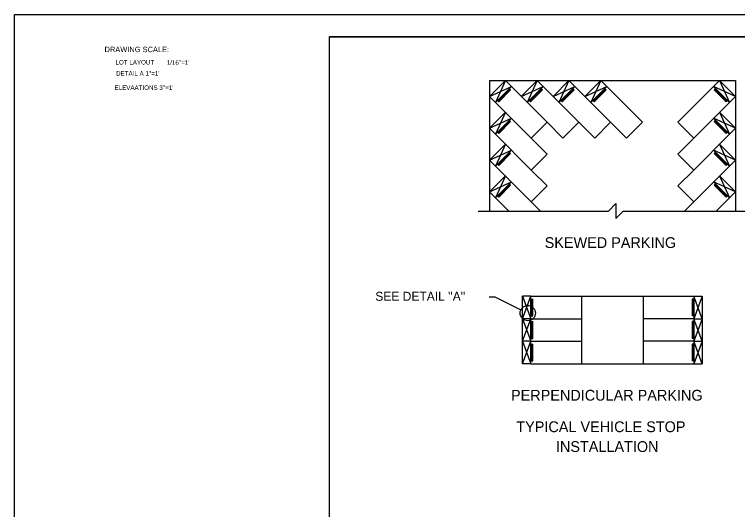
# Model space of a CAD drawing. Extents: x 1000 to 1036.3, y 1000 to 1022.
# Drawn here: x 1000 to 1016.09, y 1011 to 1022 of the extents above; entities that cross this region are included whole.
import ezdxf

# ---------------------------------------------------------------- set-up
doc = ezdxf.new("R2010")
doc.units = 0
for name, color, linetype in [('Level 1', 7, 'Continuous'), ('Level 10', 7, 'Continuous'), ('Level 11', 7, 'Continuous'), ('Level 15', 7, 'Continuous')]:
    doc.layers.add(name, color=color, linetype=linetype)

msp = doc.modelspace()

# ---------------------------------------------------------------- linework, layer by layer
at = {"layer": 'Level 1'}
for p, q in [((1010.567, 1020.179), (1010.921, 1020.533)), ((1010.567, 1020.533), (1016.04, 1020.533)), ((1010.567, 1020.533), (1010.567, 1017.631)), ((1010.921, 1020.533), (1010.7, 1020.047)), ((1011.054, 1020.4), (1010.921, 1020.533)), ((1011.275, 1020.179), (1011.628, 1020.533)), ((1011.628, 1020.533), (1011.407, 1020.047)), ((1011.761, 1020.4), (1011.628, 1020.533)), ((1011.982, 1020.179), (1012.335, 1020.533)), ((1012.335, 1020.533), (1012.114, 1020.047)), ((1012.468, 1020.4), (1012.335, 1020.533)), ((1012.689, 1020.179), (1013.042, 1020.533)), ((1013.042, 1020.533), (1012.821, 1020.047)), ((1013.175, 1020.4), (1013.042, 1020.533)), ((1015.554, 1020.4), (1015.686, 1020.533)), ((1016.04, 1020.179), (1015.686, 1020.533)), ((1015.686, 1020.533), (1015.907, 1020.047)), ((1016.04, 1020.533), (1016.04, 1017.631)), ((1010.567, 1020.179), (1011.054, 1020.4)), ((1010.7, 1020.047), (1011.054, 1020.4)), ((1011.849, 1019.605), (1011.054, 1020.4)), ((1011.275, 1020.179), (1011.761, 1020.4)), ((1011.407, 1020.047), (1011.761, 1020.4)), ((1012.556, 1019.605), (1011.761, 1020.4)), ((1011.982, 1020.179), (1012.468, 1020.4)), ((1012.114, 1020.047), (1012.468, 1020.4)), ((1013.263, 1019.605), (1012.468, 1020.4)), ((1012.689, 1020.179), (1013.175, 1020.4)), ((1012.821, 1020.047), (1013.175, 1020.4)), ((1013.97, 1019.605), (1013.175, 1020.4)), ((1014.758, 1019.605), (1015.554, 1020.4)), ((1015.907, 1020.047), (1015.554, 1020.4)), ((1016.04, 1020.179), (1015.554, 1020.4)), ((1010.753, 1020.082), (1011.019, 1020.347)), ((1010.764, 1020.071), (1011.03, 1020.336)), ((1010.774, 1020.061), (1011.039, 1020.327)), ((1011.009, 1020.356), (1011.039, 1020.327)), ((1011.461, 1020.082), (1011.726, 1020.347)), ((1011.472, 1020.071), (1011.737, 1020.336)), ((1011.481, 1020.061), (1011.746, 1020.327)), ((1011.716, 1020.356), (1011.746, 1020.327)), ((1012.168, 1020.082), (1012.433, 1020.347)), ((1012.179, 1020.071), (1012.444, 1020.336)), ((1012.188, 1020.061), (1012.453, 1020.327)), ((1012.424, 1020.356), (1012.453, 1020.327)), ((1012.875, 1020.082), (1013.14, 1020.347)), ((1012.886, 1020.071), (1013.151, 1020.336)), ((1012.895, 1020.061), (1013.16, 1020.327)), ((1013.131, 1020.356), (1013.16, 1020.327)), ((1015.598, 1020.356), (1015.568, 1020.327)), ((1015.833, 1020.061), (1015.568, 1020.327)), ((1015.843, 1020.071), (1015.578, 1020.336)), ((1015.854, 1020.082), (1015.589, 1020.347)), ((1010.7, 1020.047), (1010.567, 1020.179)), ((1011.496, 1019.251), (1010.7, 1020.047)), ((1010.744, 1020.091), (1010.774, 1020.061)), ((1011.451, 1020.091), (1011.481, 1020.061)), ((1012.158, 1020.091), (1012.188, 1020.061)), ((1012.866, 1020.091), (1012.895, 1020.061)), ((1015.112, 1019.251), (1015.907, 1020.047)), ((1015.863, 1020.091), (1015.833, 1020.061)), ((1015.907, 1020.047), (1016.04, 1020.179)), ((1010.567, 1019.472), (1010.921, 1019.826)), ((1010.921, 1019.826), (1010.7, 1019.34)), ((1016.04, 1019.472), (1015.686, 1019.826)), ((1015.686, 1019.826), (1015.907, 1019.34)), ((1010.567, 1019.472), (1011.054, 1019.693)), ((1010.7, 1019.34), (1011.054, 1019.693)), ((1010.753, 1019.375), (1011.019, 1019.64)), ((1010.764, 1019.363), (1011.03, 1019.629)), ((1010.774, 1019.354), (1011.039, 1019.619)), ((1011.009, 1019.649), (1011.039, 1019.619)), ((1011.849, 1019.605), (1011.496, 1019.251)), ((1012.203, 1019.251), (1011.849, 1019.605)), ((1012.556, 1019.605), (1012.203, 1019.251)), ((1012.91, 1019.251), (1012.556, 1019.605)), ((1013.263, 1019.605), (1012.91, 1019.251)), ((1013.617, 1019.251), (1013.263, 1019.605)), ((1013.97, 1019.605), (1013.617, 1019.251)), ((1014.758, 1019.605), (1015.112, 1019.251)), ((1015.907, 1019.34), (1015.554, 1019.693)), ((1016.04, 1019.472), (1015.554, 1019.693)), ((1015.598, 1019.649), (1015.568, 1019.619)), ((1015.833, 1019.354), (1015.568, 1019.619)), ((1015.843, 1019.363), (1015.578, 1019.629)), ((1015.854, 1019.375), (1015.589, 1019.64)), ((1010.7, 1019.34), (1010.567, 1019.472)), ((1015.907, 1019.34), (1016.04, 1019.472)), ((1011.496, 1018.544), (1010.7, 1019.34)), ((1010.744, 1019.384), (1010.774, 1019.354)), ((1011.849, 1018.898), (1011.496, 1019.251)), ((1014.758, 1018.898), (1015.112, 1019.251)), ((1015.112, 1018.544), (1015.907, 1019.34)), ((1015.863, 1019.384), (1015.833, 1019.354)), ((1010.567, 1018.765), (1010.921, 1019.119)), ((1010.921, 1019.119), (1010.7, 1018.632)), ((1011.054, 1018.986), (1010.921, 1019.119)), ((1016.04, 1018.765), (1015.686, 1019.119)), ((1015.686, 1019.119), (1015.907, 1018.632)), ((1010.567, 1018.765), (1011.054, 1018.986)), ((1010.7, 1018.632), (1011.054, 1018.986)), ((1010.753, 1018.667), (1011.019, 1018.933)), ((1010.764, 1018.656), (1011.03, 1018.922)), ((1010.774, 1018.647), (1011.039, 1018.912)), ((1011.009, 1018.942), (1011.039, 1018.912)), ((1015.907, 1018.632), (1015.554, 1018.986)), ((1016.04, 1018.765), (1015.554, 1018.986)), ((1015.598, 1018.942), (1015.568, 1018.912)), ((1015.833, 1018.647), (1015.568, 1018.912)), ((1015.843, 1018.656), (1015.578, 1018.922)), ((1015.854, 1018.667), (1015.589, 1018.933)), ((1010.7, 1018.632), (1010.567, 1018.765)), ((1011.849, 1018.898), (1011.496, 1018.544)), ((1014.758, 1018.898), (1015.112, 1018.544)), ((1015.907, 1018.632), (1016.04, 1018.765)), ((1011.496, 1017.837), (1010.7, 1018.632)), ((1010.744, 1018.677), (1010.774, 1018.647)), ((1015.112, 1017.837), (1015.907, 1018.632)), ((1015.863, 1018.677), (1015.833, 1018.647)), ((1011.849, 1018.19), (1011.496, 1018.544)), ((1014.758, 1018.19), (1015.112, 1018.544)), ((1010.567, 1018.058), (1010.921, 1018.411)), ((1010.567, 1018.058), (1011.054, 1018.279)), ((1010.921, 1018.411), (1010.7, 1017.925)), ((1010.7, 1017.925), (1011.054, 1018.279)), ((1015.907, 1017.925), (1015.554, 1018.279)), ((1016.04, 1018.058), (1015.554, 1018.279)), ((1016.04, 1018.058), (1015.686, 1018.411)), ((1015.686, 1018.411), (1015.907, 1017.925)), ((1010.753, 1017.96), (1011.019, 1018.225)), ((1010.764, 1017.949), (1011.03, 1018.214)), ((1010.774, 1017.94), (1011.039, 1018.205)), ((1011.009, 1018.235), (1011.039, 1018.205)), ((1011.849, 1018.19), (1011.496, 1017.837)), ((1014.758, 1018.19), (1015.112, 1017.837)), ((1015.598, 1018.235), (1015.568, 1018.205)), ((1015.833, 1017.94), (1015.568, 1018.205)), ((1015.843, 1017.949), (1015.578, 1018.214)), ((1015.854, 1017.96), (1015.589, 1018.225)), ((1010.7, 1017.925), (1010.567, 1018.058)), ((1010.744, 1017.969), (1010.774, 1017.94)), ((1015.863, 1017.969), (1015.833, 1017.94)), ((1015.907, 1017.925), (1016.04, 1018.058)), ((1010.995, 1017.631), (1010.7, 1017.925)), ((1011.702, 1017.631), (1011.496, 1017.837)), ((1014.905, 1017.631), (1015.112, 1017.837)), ((1015.612, 1017.631), (1015.907, 1017.925)), ((1010.317, 1017.631), (1012.962, 1017.631)), ((1013.795, 1017.631), (1016.29, 1017.631)), ((1010.563, 1015.723), (1010.688, 1015.723)), ((1010.688, 1015.723), (1011.267, 1015.439)), ((1011.491, 1015.738), (1011.304, 1015.738)), ((1011.304, 1015.239), (1011.304, 1015.738)), ((1011.304, 1015.239), (1011.491, 1015.738)), ((1011.304, 1015.738), (1011.491, 1015.239)), ((1011.491, 1015.738), (1011.304, 1015.738)), ((1011.491, 1015.239), (1011.491, 1015.738)), ((1011.491, 1015.738), (1015.116, 1015.738)), ((1012.616, 1015.738), (1012.616, 1015.239)), ((1013.991, 1015.239), (1013.991, 1015.738)), ((1015.116, 1015.738), (1015.116, 1015.239)), ((1015.303, 1015.738), (1015.116, 1015.239)), ((1015.303, 1015.239), (1015.116, 1015.738)), ((1015.116, 1015.738), (1015.303, 1015.738)), ((1015.303, 1015.738), (1015.303, 1015.239)), ((1011.491, 1015.676), (1011.533, 1015.676)), ((1011.504, 1015.301), (1011.504, 1015.676)), ((1011.52, 1015.301), (1011.52, 1015.676)), ((1011.533, 1015.301), (1011.533, 1015.676)), ((1015.074, 1015.676), (1015.074, 1015.301)), ((1015.116, 1015.676), (1015.074, 1015.676)), ((1015.087, 1015.676), (1015.087, 1015.301)), ((1015.103, 1015.676), (1015.103, 1015.301)), ((1011.491, 1015.239), (1011.304, 1015.239)), ((1011.304, 1014.739), (1011.304, 1015.239)), ((1011.304, 1014.739), (1011.491, 1015.239)), ((1011.304, 1015.239), (1011.491, 1014.739)), ((1011.491, 1015.301), (1011.533, 1015.301)), ((1011.491, 1015.239), (1012.616, 1015.239)), ((1011.491, 1014.739), (1011.491, 1015.239)), ((1012.616, 1015.239), (1012.616, 1014.739)), ((1013.991, 1014.739), (1013.991, 1015.239)), ((1015.116, 1015.239), (1013.991, 1015.239)), ((1015.116, 1015.301), (1015.074, 1015.301)), ((1015.116, 1015.239), (1015.116, 1014.739)), ((1015.303, 1015.239), (1015.116, 1014.739)), ((1015.303, 1014.739), (1015.116, 1015.239)), ((1015.116, 1015.239), (1015.303, 1015.239)), ((1015.303, 1015.239), (1015.303, 1014.739)), ((1011.491, 1015.176), (1011.533, 1015.176)), ((1011.504, 1014.801), (1011.504, 1015.176)), ((1011.52, 1014.801), (1011.52, 1015.176)), ((1011.533, 1014.801), (1011.533, 1015.176)), ((1015.074, 1015.176), (1015.074, 1014.801)), ((1015.116, 1015.176), (1015.074, 1015.176)), ((1015.087, 1015.176), (1015.087, 1014.801)), ((1015.103, 1015.176), (1015.103, 1014.801)), ((1011.491, 1014.739), (1011.304, 1014.739)), ((1011.304, 1014.239), (1011.304, 1014.739)), ((1011.304, 1014.239), (1011.491, 1014.739)), ((1011.304, 1014.739), (1011.491, 1014.239)), ((1011.491, 1014.801), (1011.533, 1014.801)), ((1011.491, 1014.739), (1012.616, 1014.739)), ((1011.491, 1014.239), (1011.491, 1014.739)), ((1012.616, 1014.739), (1012.616, 1014.239)), ((1013.991, 1014.239), (1013.991, 1014.739)), ((1015.116, 1014.739), (1013.991, 1014.739)), ((1015.116, 1014.801), (1015.074, 1014.801)), ((1015.116, 1014.739), (1015.116, 1014.239)), ((1015.303, 1014.739), (1015.116, 1014.239)), ((1015.303, 1014.239), (1015.116, 1014.739)), ((1015.116, 1014.739), (1015.303, 1014.739)), ((1015.303, 1014.739), (1015.303, 1014.239)), ((1011.491, 1014.676), (1011.533, 1014.676)), ((1011.504, 1014.301), (1011.504, 1014.676)), ((1011.52, 1014.301), (1011.52, 1014.676)), ((1011.533, 1014.301), (1011.533, 1014.676)), ((1015.074, 1014.676), (1015.074, 1014.301)), ((1015.116, 1014.676), (1015.074, 1014.676)), ((1015.087, 1014.676), (1015.087, 1014.301)), ((1015.103, 1014.676), (1015.103, 1014.301)), ((1011.491, 1014.301), (1011.533, 1014.301)), ((1015.116, 1014.301), (1015.074, 1014.301)), ((1011.491, 1014.239), (1011.304, 1014.239)), ((1011.491, 1014.239), (1015.116, 1014.239)), ((1015.116, 1014.239), (1015.303, 1014.239)), ((1015.116, 1014.239), (1015.303, 1014.239))]:
    msp.add_line(p, q, dxfattribs=at)
msp.add_lwpolyline([(1012.962, 1017.631), (1013.212, 1017.631), (1013.379, 1017.797), (1013.379, 1017.464), (1013.545, 1017.631), (1013.795, 1017.631)], dxfattribs=at)
msp.add_circle((1011.419, 1015.364), 0.17, dxfattribs=at)
at = {"layer": 'Level 10'}
for p, q in [((1000, 1000), (1000, 1022)), ((1000, 1022), (1036, 1022)), ((1007, 1021.5), (1035.5, 1021.5)), ((1007, 1021.5), (1007, 1000.5))]:
    msp.add_line(p, q, dxfattribs=at)
at = {"layer": 'Level 11'}
msp.add_lwpolyline([(1007, 1000.5), (1035.5, 1000.5), (1035.5, 1021.5), (1007, 1021.5)], close=True, dxfattribs=at)

# ---------------------------------------------------------------- texts
at = {"layer": 'Level 1'}
for s, height, p in [('SKEWED PARKING', 0.24, (1011.796, 1016.811)), ("SEE DETAIL ''A''", 0.2, (1008.028, 1015.638)), ('PERPENDICULAR PARKING', 0.24, (1011.047, 1013.419)), ('TYPICAL VEHICLE STOP', 0.24, (1011.165, 1012.719)), ('INSTALLATION', 0.24, (1012.046, 1012.279))]:
    msp.add_text(s, height=height, dxfattribs=at).set_placement(p)
at = {"layer": 'Level 15'}
for s, height, p in [('DRAWING SCALE:', 0.12, (1002.004, 1021.163)), ('LOT LAYOUT', 0.1, (1002.249, 1020.888)), ("1/16''=1'", 0.1, (1003.388, 1020.882)), ("DETAIL A 1''=1'", 0.1, (1002.261, 1020.641)), ("ELEVAATIONS 3''=1'", 0.1, (1002.226, 1020.324))]:
    msp.add_text(s, height=height, dxfattribs=at).set_placement(p)

doc.saveas('drawing.dxf')
